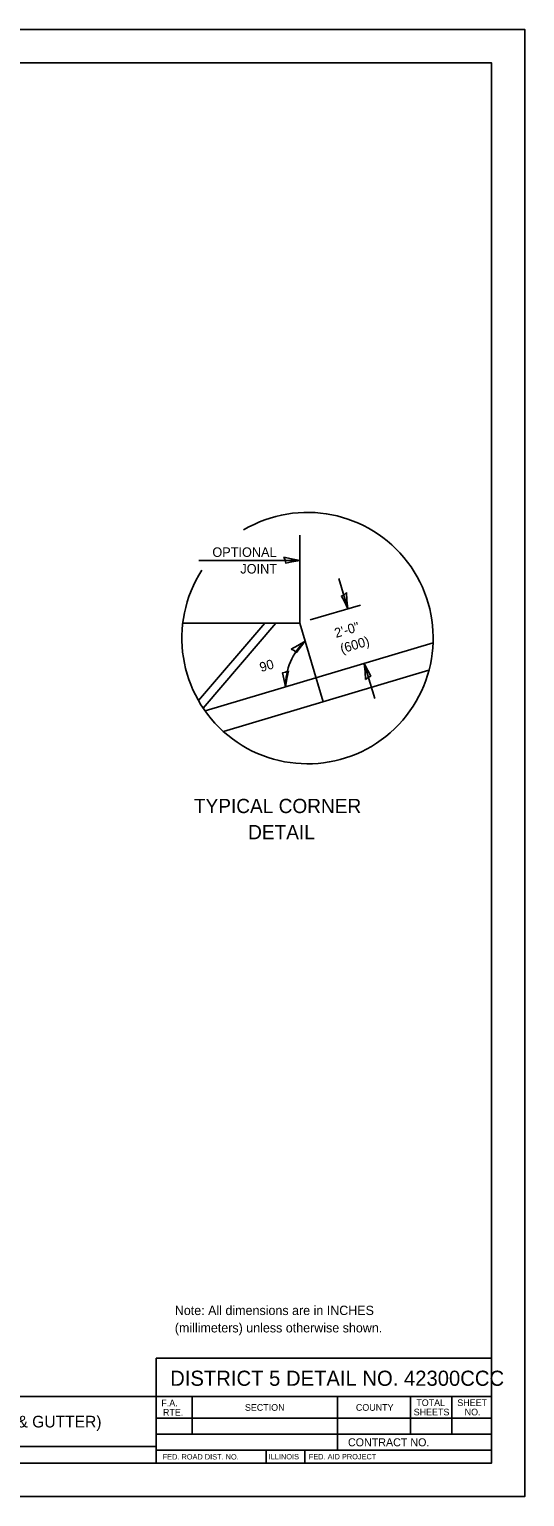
# Model space of a CAD drawing. Extents: x 100779 to 101459, y 100327 to 100767.
# Drawn here: x 101310.9 to 101459.5, y 100327 to 100767 of the extents above; entities that cross this region are included whole.
import ezdxf

# ---------------------------------------------------------------- set-up
doc = ezdxf.new("R2010")
doc.units = 0
for name, color, linetype in [('Design_PR_Back of Gutter or Curb line', 7, 'Continuous'), ('Design_PR_Roadway Dimensions', 7, 'Continuous'), ('Design_PR_Roadway Notes', 7, 'Continuous'), ('Level 43', 7, 'Continuous'), ('Level 49', 7, 'Continuous'), ('Level 54', 7, 'Continuous'), ('Sheets_50 Reference Boundary', 7, 'Continuous'), ('Sheets_General Details', 7, 'Continuous'), ('Sheets_Printer Plotting Border', 7, 'Continuous'), ('Stage_Construction Traffic Control', 7, 'Continuous')]:
    doc.layers.add(name, color=color, linetype=linetype)

msp = doc.modelspace()

# ---------------------------------------------------------------- linework, layer by layer
at = {"layer": 'Design_PR_Back of Gutter or Curb line'}
for p, q in [((101431.99, 100583.04), (101363.57, 100562.67)), ((101430.75, 100574.8), (101369.11, 100556.45))]:
    msp.add_line(p, q, dxfattribs=at)
at = {"layer": 'Design_PR_Roadway Notes'}
msp.add_line((101361.69, 100607.74), (101392.01, 100607.74), dxfattribs=at)
msp.add_lwpolyline([(101387.26, 100608.74), (101387.65, 100607.82), (101387.8, 100606.95), (101389.63, 100607.33), (101392.01, 100607.74), (101389.48, 100608.2)], close=True, dxfattribs=at)
msp.add_arc((101394.32, 100584.46), 37.69, 147.268, 120.5706, dxfattribs=at)
at = {"layer": 'Level 43'}
for p, q in [((101403.76, 100602.3), (101406.44, 100593.27)), ((101410.23, 100594.39), (101395.15, 100589.91)), ((101414.46, 100566.33), (101411.32, 100576.88))]:
    msp.add_line(p, q, dxfattribs=at)
for points in [[(101406.04, 100598.11), (101405.28, 100597.48), (101404.48, 100597.08), (101405.37, 100595.43), (101406.44, 100593.27), (101406.16, 100595.83)], [(101389.43, 100581.11), (101390.33, 100580.7), (101391.03, 100580.15), (101392.13, 100581.67), (101393.61, 100583.57), (101391.43, 100582.21)], [(101411.72, 100572.05), (101412.49, 100572.68), (101413.28, 100573.07), (101412.39, 100574.72), (101411.32, 100576.88), (101411.6, 100574.32)], [(101388.61, 100574.63), (101387.71, 100574.22), (101386.84, 100574.05), (101387.26, 100572.22), (101387.73, 100569.86), (101388.13, 100572.4)]]:
    msp.add_lwpolyline(points, close=True, dxfattribs=at)
msp.add_arc((101405.71, 100570.26), 17.98, 132.2617, 181.2995, dxfattribs=at)
at = {"layer": 'Level 49'}
msp.add_line((101392.01, 100588.97), (101392.01, 100615.3), dxfattribs=at)
at = {"layer": 'Level 54'}
for p, q in [((101361.61, 100565.73), (101381.52, 100588.97)), ((101363, 100563.49), (101384.83, 100588.97))]:
    msp.add_line(p, q, dxfattribs=at)
at = {"layer": 'Sheets_50 Reference Boundary'}
msp.add_lwpolyline([(100819.46, 100757.01), (101449.46, 100757.01), (101449.46, 100357.01), (100819.46, 100357.01)], close=True, dxfattribs=at)
at = {"layer": 'Sheets_General Details'}
for p, q in [((101459.46, 100767.01), (100779.46, 100767.01)), ((101459.46, 100327.01), (101459.46, 100767.01)), ((100819.46, 100357.01), (101449.46, 100357.01)), ((101348.94, 100357.01), (101348.94, 100337.01)), ((101359.74, 100357.01), (101359.74, 100345.71)), ((101403.34, 100357.01), (101403.34, 100340.91)), ((101425.18, 100357.01), (101425.18, 100345.71)), ((101437.6, 100357.01), (101437.6, 100345.71)), ((101348.94, 100350.51), (101449.46, 100350.51)), ((101194.94, 100342.01), (101348.94, 100342.01)), ((101348.94, 100345.71), (101449.46, 100345.71)), ((101348.94, 100340.91), (101449.46, 100340.91)), ((101381.88, 100340.91), (101381.88, 100337.01)), ((101393.48, 100340.91), (101393.48, 100337.01)), ((101459.46, 100327.01), (100779.46, 100327.01))]:
    msp.add_line(p, q, dxfattribs=at)
for points in [[(100819.46, 100757.01), (101449.46, 100757.01), (101449.46, 100337.01), (100819.46, 100337.01)], [(101348.94, 100357.01), (101449.46, 100357.01), (101449.46, 100368.5), (101348.94, 100368.5)]]:
    msp.add_lwpolyline(points, close=True, dxfattribs=at)
at = {"layer": 'Sheets_Printer Plotting Border'}
msp.add_lwpolyline([(100779.46, 100327.01), (101459.46, 100327.01), (101459.46, 100767.01), (100779.46, 100767.01)], close=True, dxfattribs=at)
at = {"layer": 'Stage_Construction Traffic Control'}
for p, q in [((101392.01, 100588.97), (101356.9, 100588.97)), ((101399.03, 100565.36), (101392.01, 100588.97))]:
    msp.add_line(p, q, dxfattribs=at)

# ---------------------------------------------------------------- texts
at = {"layer": 'Design_PR_Roadway Dimensions'}
for s, rotation, p in [('2\'-0"', 16.5887, (101402.88, 100584.51)), ('(600)', 16.5887, (101404.62, 100579.83)), ('90', 16.5726, (101380.42, 100574.25))]:
    msp.add_text(s, height=2.85, rotation=rotation, dxfattribs=at).set_placement(p)
at = {"layer": 'Design_PR_Roadway Notes'}
for s, height, p in [('OPTIONAL', 2.85, (101365.77, 100608.81)), ('JOINT', 2.85, (101374.16, 100603.83)), ('TYPICAL CORNER', 4.275, (101360.24, 100531.99)), ('DETAIL', 4.275, (101376.5, 100524.15))]:
    msp.add_text(s, height=height, dxfattribs=at).set_placement(p)
at = {"layer": 'Sheets_General Details'}
for s, height, p in [('Note: All dimensions are in INCHES', 2.8003, (101354.51, 100381.47)), ('(millimeters) unless otherwise shown.', 2.8003, (101354.51, 100376.26)), ('DISTRICT 5 DETAIL NO. 42300CCC   ', 4.5381, (101353.12, 100360.25)), ('F.A.', 2, (101350.48, 100354.11)), ('TOTAL', 2, (101426.95, 100354.18)), ('SHEET', 2, (101439.25, 100354.18)), ('MAILBOX TURNOUT (URBAN IN CURB & GUTTER)', 3.5, (101221.23, 100347.76)), ('RTE.', 2, (101350.95, 100351.31)), ('SECTION', 2, (101375.54, 100352.76)), ('COUNTY', 2, (101408.83, 100352.76)), ('SHEETS', 2, (101426.17, 100351.38)), ('NO.', 2, (101441.45, 100351.38)), ('CONTRACT NO.      ', 2.4, (101406.45, 100342.11)), ('FED. ROAD DIST. NO.  ', 1.6, (101350.87, 100338.16)), ('ILLINOIS', 1.6, (101382.67, 100338.2)), ('FED. AID PROJECT', 1.6, (101394.7, 100338.2))]:
    msp.add_text(s, height=height, dxfattribs=at).set_placement(p)

doc.saveas('drawing.dxf')
